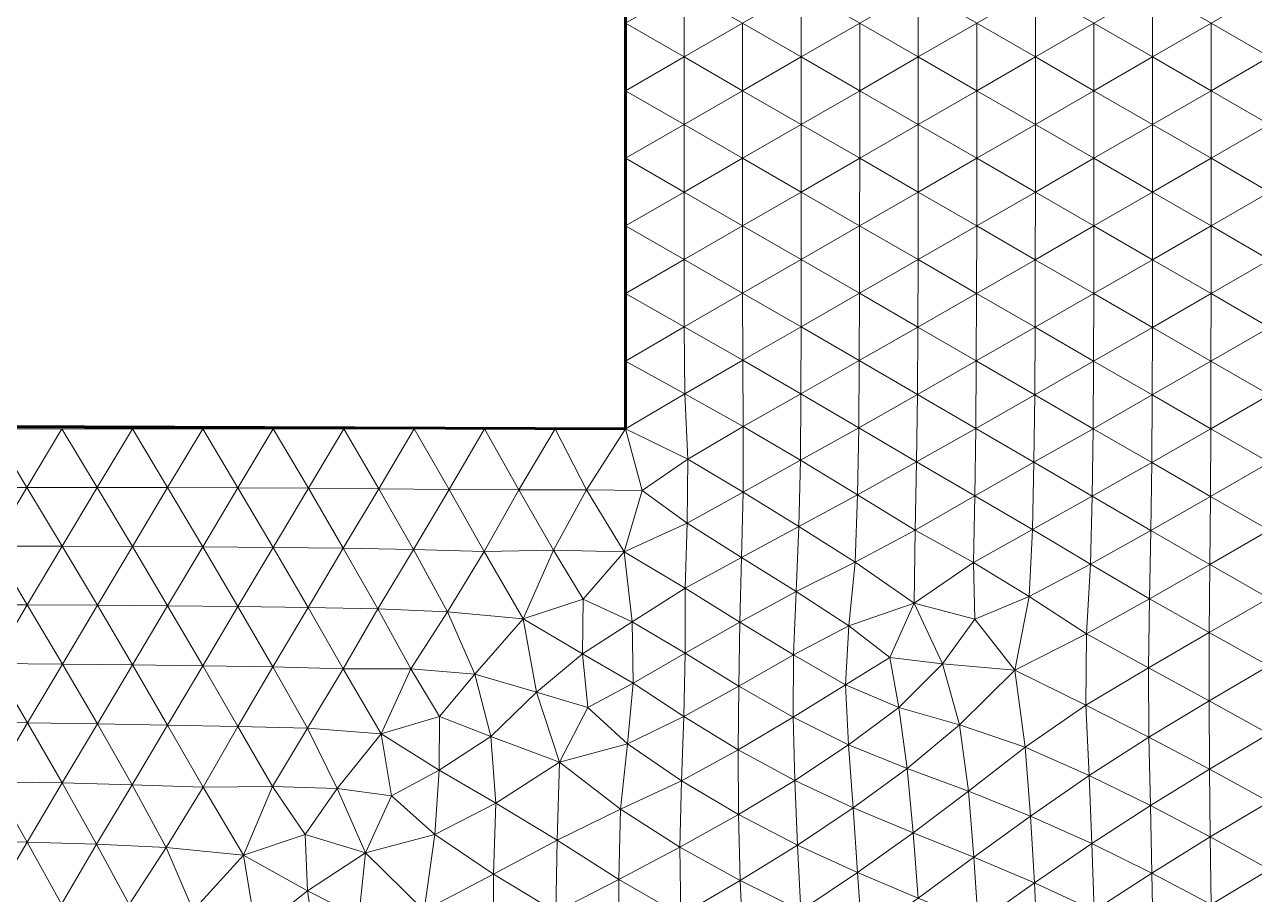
# Model space of a CAD drawing. Extents: x 1.2 to 53.9, y -43.5 to 3.2.
# Drawn here: x 15.723 to 19.36, y -37.052 to -34.479 of the extents above; entities that cross this region are included whole.
import ezdxf

# ---------------------------------------------------------------- set-up
doc = ezdxf.new("R2010")
doc.units = 0
doc.header["$MEASUREMENT"] = 0
doc.layers.add('layer', color=7, linetype='Continuous')

msp = doc.modelspace()

# ---------------------------------------------------------------- linework, layer by layer
at = {"color": 1, "lineweight": 60}
for p, q in [((17.5, -35.6743), (17.5, -23.1743)), ((15.0532, -35.6655), (17.5, -35.6743))]:
    msp.add_line(p, q, dxfattribs=at)
at = {"layer": 'layer', "color": 47, "lineweight": 9}
for points in [[(17.6732, -34.3743), (17.5, -34.4743), (17.6732, -34.5743)], [(17.6732, -34.3743), (17.6732, -34.5743), (17.8464, -34.4743)], [(18.0196, -34.3743), (17.8464, -34.4743), (18.0196, -34.5743)], [(18.0196, -34.3743), (18.0196, -34.5743), (18.1928, -34.4743)], [(18.366, -34.3743), (18.1928, -34.4743), (18.366, -34.5743)], [(18.366, -34.3743), (18.366, -34.5743), (18.5392, -34.4743)], [(18.7124, -34.3743), (18.5392, -34.4743), (18.7124, -34.5743)], [(18.7124, -34.3743), (18.7124, -34.5743), (18.8856, -34.4743)], [(19.0588, -34.3743), (18.8856, -34.4743), (19.0588, -34.5743)], [(19.0588, -34.3743), (19.0588, -34.5743), (19.232, -34.4743)], [(19.4052, -34.3743), (19.232, -34.4743), (19.4052, -34.5743)], [(17.5, -34.4743), (17.5, -34.6743), (17.6732, -34.5743)], [(17.8464, -34.4743), (17.6732, -34.5743), (17.8464, -34.6742)], [(17.8464, -34.4743), (17.8464, -34.6742), (18.0196, -34.5743)], [(18.1928, -34.4743), (18.0196, -34.5743), (18.1928, -34.6743)], [(18.1928, -34.4743), (18.1928, -34.6743), (18.366, -34.5743)], [(18.5392, -34.4743), (18.366, -34.5743), (18.5392, -34.6743)], [(18.5392, -34.4743), (18.5392, -34.6743), (18.7124, -34.5743)], [(18.8856, -34.4743), (18.7124, -34.5743), (18.8856, -34.6743)], [(18.8856, -34.4743), (18.8856, -34.6743), (19.0588, -34.5743)], [(19.232, -34.4743), (19.0588, -34.5743), (19.232, -34.6743)], [(19.232, -34.4743), (19.232, -34.6743), (19.4052, -34.5743)], [(17.6732, -34.5743), (17.5, -34.6743), (17.6732, -34.7742)], [(17.6732, -34.5743), (17.6732, -34.7742), (17.8464, -34.6742)], [(18.0196, -34.5743), (17.8464, -34.6742), (18.0196, -34.7742)], [(18.0196, -34.5743), (18.0196, -34.7742), (18.1928, -34.6743)], [(18.366, -34.5743), (18.1928, -34.6743), (18.366, -34.7742)], [(18.366, -34.5743), (18.366, -34.7742), (18.5392, -34.6743)], [(18.7124, -34.5743), (18.5392, -34.6743), (18.7124, -34.7743)], [(18.7124, -34.5743), (18.7124, -34.7743), (18.8856, -34.6743)], [(19.0588, -34.5743), (18.8856, -34.6743), (19.0588, -34.7743)], [(19.0588, -34.5743), (19.0588, -34.7743), (19.232, -34.6743)], [(19.4052, -34.5743), (19.232, -34.6743), (19.4052, -34.7743)], [(17.5, -34.6743), (17.5, -34.8743), (17.6732, -34.7742)], [(17.8464, -34.6742), (17.6732, -34.7742), (17.8464, -34.8741)], [(17.8464, -34.6742), (17.8464, -34.8741), (18.0196, -34.7742)], [(18.1928, -34.6743), (18.0196, -34.7742), (18.1928, -34.8742)], [(18.1928, -34.6743), (18.1928, -34.8742), (18.366, -34.7742)], [(18.5392, -34.6743), (18.366, -34.7742), (18.5392, -34.8742)], [(18.5392, -34.6743), (18.5392, -34.8742), (18.7124, -34.7743)], [(18.8856, -34.6743), (18.7124, -34.7743), (18.8856, -34.8743)], [(18.8856, -34.6743), (18.8856, -34.8743), (19.0588, -34.7743)], [(19.232, -34.6743), (19.0588, -34.7743), (19.232, -34.8743)], [(19.232, -34.6743), (19.232, -34.8743), (19.4052, -34.7743)], [(17.6732, -34.7742), (17.5, -34.8743), (17.6732, -34.9741)], [(17.6732, -34.7742), (17.6732, -34.9741), (17.8464, -34.8741)], [(18.0196, -34.7742), (17.8464, -34.8741), (18.0196, -34.974)], [(18.0196, -34.7742), (18.0196, -34.974), (18.1928, -34.8742)], [(18.366, -34.7742), (18.1928, -34.8742), (18.3659, -34.9742)], [(18.366, -34.7742), (18.3659, -34.9742), (18.5392, -34.8742)], [(18.7124, -34.7743), (18.5392, -34.8742), (18.7123, -34.9742)], [(18.7124, -34.7743), (18.7123, -34.9742), (18.8856, -34.8743)], [(19.0588, -34.7743), (18.8856, -34.8743), (19.0588, -34.9743)], [(19.0588, -34.7743), (19.0588, -34.9743), (19.232, -34.8743)], [(19.4052, -34.7743), (19.232, -34.8743), (19.4052, -34.9743)], [(17.5, -34.8743), (17.5, -35.0743), (17.6732, -34.9741)], [(17.8464, -34.8741), (17.6732, -34.9741), (17.8465, -35.0739)], [(17.8464, -34.8741), (17.8465, -35.0739), (18.0196, -34.974)], [(18.1928, -34.8742), (18.0196, -34.974), (18.1927, -35.074)], [(18.1928, -34.8742), (18.1927, -35.074), (18.3659, -34.9742)], [(18.5392, -34.8742), (18.3659, -34.9742), (18.539, -35.0742)], [(18.5392, -34.8742), (18.539, -35.0742), (18.7123, -34.9742)], [(18.8856, -34.8743), (18.7123, -34.9742), (18.8855, -35.0743)], [(18.8856, -34.8743), (18.8855, -35.0743), (19.0588, -34.9743)], [(19.232, -34.8743), (19.0588, -34.9743), (19.232, -35.0743)], [(19.232, -34.8743), (19.232, -35.0743), (19.4052, -34.9743)], [(17.6732, -34.9741), (17.5, -35.0743), (17.6733, -35.1738)], [(17.6732, -34.9741), (17.6733, -35.1738), (17.8465, -35.0739)], [(18.0196, -34.974), (17.8465, -35.0739), (18.0195, -35.1736)], [(18.0196, -34.974), (18.0195, -35.1736), (18.1927, -35.074)], [(18.3659, -34.9742), (18.1927, -35.074), (18.3657, -35.1739)], [(18.3659, -34.9742), (18.3657, -35.1739), (18.539, -35.0742)], [(18.7123, -34.9742), (18.539, -35.0742), (18.7121, -35.1742)], [(18.7123, -34.9742), (18.7121, -35.1742), (18.8855, -35.0743)], [(19.0588, -34.9743), (18.8855, -35.0743), (19.0587, -35.1743)], [(19.0588, -34.9743), (19.0587, -35.1743), (19.232, -35.0743)], [(19.4052, -34.9743), (19.232, -35.0743), (19.4052, -35.1743)], [(17.5, -35.0743), (17.5, -35.2743), (17.6733, -35.1738)], [(17.8465, -35.0739), (17.6733, -35.1738), (17.8466, -35.2732)], [(17.8465, -35.0739), (17.8466, -35.2732), (18.0195, -35.1736)], [(18.1927, -35.074), (18.0195, -35.1736), (18.1924, -35.2735)], [(18.1927, -35.074), (18.1924, -35.2735), (18.3657, -35.1739)], [(18.539, -35.0742), (18.3657, -35.1739), (18.5386, -35.274)], [(18.539, -35.0742), (18.5386, -35.274), (18.7121, -35.1742)], [(18.8855, -35.0743), (18.7121, -35.1742), (18.8853, -35.2742)], [(18.8855, -35.0743), (18.8853, -35.2742), (19.0587, -35.1743)], [(19.232, -35.0743), (19.0587, -35.1743), (19.2319, -35.2743)], [(19.232, -35.0743), (19.2319, -35.2743), (19.4052, -35.1743)], [(17.6733, -35.1738), (17.5, -35.2743), (17.6738, -35.373)], [(17.6733, -35.1738), (17.6738, -35.373), (17.8466, -35.2732)], [(18.0195, -35.1736), (17.8466, -35.2732), (18.0194, -35.3726)], [(18.0195, -35.1736), (18.0194, -35.3726), (18.1924, -35.2735)], [(18.3657, -35.1739), (18.1924, -35.2735), (18.365, -35.3735)], [(18.3657, -35.1739), (18.365, -35.3735), (18.5386, -35.274)], [(18.7121, -35.1742), (18.5386, -35.274), (18.7116, -35.374)], [(18.7121, -35.1742), (18.7116, -35.374), (18.8853, -35.2742)], [(19.0587, -35.1743), (18.8853, -35.2742), (19.0584, -35.3743)], [(19.0587, -35.1743), (19.0584, -35.3743), (19.2319, -35.2743)], [(19.4052, -35.1743), (19.2319, -35.2743), (19.4051, -35.3743)], [(17.5, -35.2743), (17.5, -35.4743), (17.6738, -35.373)], [(17.8466, -35.2732), (17.6738, -35.373), (17.8472, -35.4715)], [(17.8466, -35.2732), (17.8472, -35.4715), (18.0194, -35.3726)], [(18.1924, -35.2735), (18.0194, -35.3726), (18.1916, -35.4726)], [(18.1924, -35.2735), (18.1916, -35.4726), (18.365, -35.3735)], [(18.5386, -35.274), (18.365, -35.3735), (18.5377, -35.4737)], [(18.5386, -35.274), (18.5377, -35.4737), (18.7116, -35.374)], [(18.8853, -35.2742), (18.7116, -35.374), (18.8847, -35.4741)], [(18.8853, -35.2742), (18.8847, -35.4741), (19.0584, -35.3743)], [(19.2319, -35.2743), (19.0584, -35.3743), (19.2317, -35.4743)], [(19.2319, -35.2743), (19.2317, -35.4743), (19.4051, -35.3743)], [(17.6738, -35.373), (17.5, -35.4743), (17.6756, -35.571)], [(17.6738, -35.373), (17.6756, -35.571), (17.8472, -35.4715)], [(18.0194, -35.3726), (17.8472, -35.4715), (18.019, -35.5708)], [(18.0194, -35.3726), (18.019, -35.5708), (18.1916, -35.4726)], [(18.365, -35.3735), (18.1916, -35.4726), (18.3637, -35.5729)], [(18.365, -35.3735), (18.3637, -35.5729), (18.5377, -35.4737)], [(18.7116, -35.374), (18.5377, -35.4737), (18.7105, -35.5738)], [(18.7116, -35.374), (18.7105, -35.5738), (18.8847, -35.4741)], [(19.0584, -35.3743), (18.8847, -35.4741), (19.0578, -35.5743)], [(19.0584, -35.3743), (19.0578, -35.5743), (19.2317, -35.4743)], [(19.4051, -35.3743), (19.2317, -35.4743), (19.4049, -35.5743)], [(17.5, -35.4743), (17.5, -35.6743), (17.6756, -35.571)], [(17.8472, -35.4715), (17.6756, -35.571), (17.8486, -35.668)], [(17.8472, -35.4715), (17.8486, -35.668), (18.019, -35.5708)], [(18.1916, -35.4726), (18.019, -35.5708), (18.1898, -35.6712)], [(18.1916, -35.4726), (18.1898, -35.6712), (18.3637, -35.5729)], [(18.5377, -35.4737), (18.3637, -35.5729), (18.5359, -35.6733)], [(18.5377, -35.4737), (18.5359, -35.6733), (18.7105, -35.5738)], [(18.8847, -35.4741), (18.7105, -35.5738), (18.8834, -35.6741)], [(18.8847, -35.4741), (18.8834, -35.6741), (19.0578, -35.5743)], [(19.2317, -35.4743), (19.0578, -35.5743), (19.2311, -35.6743)], [(19.2317, -35.4743), (19.2311, -35.6743), (19.4049, -35.5743)], [(17.6756, -35.571), (17.5, -35.6743), (17.6842, -35.7645)], [(17.6756, -35.571), (17.6842, -35.7645), (17.8486, -35.668)], [(18.019, -35.5708), (17.8486, -35.668), (18.0173, -35.7677)], [(18.019, -35.5708), (18.0173, -35.7677), (18.1898, -35.6712)], [(18.3637, -35.5729), (18.1898, -35.6712), (18.361, -35.7725)], [(18.3637, -35.5729), (18.361, -35.7725), (18.5359, -35.6733)], [(18.7105, -35.5738), (18.5359, -35.6733), (18.7082, -35.7736)], [(18.7105, -35.5738), (18.7082, -35.7736), (18.8834, -35.6741)], [(19.0578, -35.5743), (18.8834, -35.6741), (19.0565, -35.7744)], [(19.0578, -35.5743), (19.0565, -35.7744), (19.2311, -35.6743)], [(19.4049, -35.5743), (19.2311, -35.6743), (19.4045, -35.7744)], [(15.73, -35.848), (15.625, -35.6743), (15.5226, -35.8481)], [(15.8333, -35.6743), (15.625, -35.6743), (15.73, -35.848)], [(15.9379, -35.8481), (15.8333, -35.6743), (15.73, -35.848)], [(16.0417, -35.6743), (15.8333, -35.6743), (15.9379, -35.8481)], [(16.146, -35.8485), (16.0417, -35.6743), (15.9379, -35.8481)], [(16.25, -35.6743), (16.0417, -35.6743), (16.146, -35.8485)], [(16.3541, -35.8492), (16.25, -35.6743), (16.146, -35.8485)], [(16.4583, -35.6743), (16.25, -35.6743), (16.3541, -35.8492)], [(16.5622, -35.8502), (16.4583, -35.6743), (16.3541, -35.8492)], [(16.6667, -35.6743), (16.4583, -35.6743), (16.5622, -35.8502)], [(16.7702, -35.8518), (16.6667, -35.6743), (16.5622, -35.8502)], [(16.875, -35.6743), (16.6667, -35.6743), (16.7702, -35.8518)], [(16.9782, -35.8538), (16.875, -35.6743), (16.7702, -35.8518)], [(17.0833, -35.6743), (16.875, -35.6743), (16.9782, -35.8538)], [(17.1847, -35.8546), (17.0833, -35.6743), (16.9782, -35.8538)], [(17.2917, -35.6743), (17.0833, -35.6743), (17.1847, -35.8546)], [(17.3849, -35.8553), (17.2917, -35.6743), (17.1847, -35.8546)], [(17.5, -35.6743), (17.2917, -35.6743), (17.3849, -35.8553)], [(17.5, -35.6743), (17.3849, -35.8553), (17.5498, -35.8572)], [(17.6842, -35.7645), (17.5, -35.6743), (17.5498, -35.8572)], [(17.8486, -35.668), (17.6842, -35.7645), (17.8482, -35.8622)], [(17.8486, -35.668), (17.8482, -35.8622), (18.0173, -35.7677)], [(18.1898, -35.6712), (18.0173, -35.7677), (18.1861, -35.8698)], [(18.1898, -35.6712), (18.1861, -35.8698), (18.361, -35.7725)], [(18.5359, -35.6733), (18.361, -35.7725), (18.5329, -35.8728)], [(18.5359, -35.6733), (18.5329, -35.8728), (18.7082, -35.7736)], [(18.8834, -35.6741), (18.7082, -35.7736), (18.8807, -35.8741)], [(18.8834, -35.6741), (18.8807, -35.8741), (19.0565, -35.7744)], [(19.2311, -35.6743), (19.0565, -35.7744), (19.23, -35.8746)], [(19.2311, -35.6743), (19.23, -35.8746), (19.4045, -35.7744)], [(17.6842, -35.7645), (17.5498, -35.8572), (17.6829, -35.9539)], [(17.8482, -35.8622), (17.6842, -35.7645), (17.6829, -35.9539)], [(18.0173, -35.7677), (17.8482, -35.8622), (18.013, -35.9634)], [(18.0173, -35.7677), (18.013, -35.9634), (18.1861, -35.8698)], [(18.361, -35.7725), (18.1861, -35.8698), (18.3571, -35.9741)], [(18.361, -35.7725), (18.3571, -35.9741), (18.5329, -35.8728)], [(18.7082, -35.7736), (18.5329, -35.8728), (18.7039, -35.9728)], [(18.7082, -35.7736), (18.7039, -35.9728), (18.8807, -35.8741)], [(19.0565, -35.7744), (18.8807, -35.8741), (19.0539, -35.975)], [(19.0565, -35.7744), (19.0539, -35.975), (19.23, -35.8746)], [(19.4045, -35.7744), (19.23, -35.8746), (19.4038, -35.9747)], [(15.73, -35.848), (15.5226, -35.8481), (15.6271, -36.0216)], [(15.8343, -36.0218), (15.73, -35.848), (15.6271, -36.0216)], [(15.9379, -35.8481), (15.73, -35.848), (15.8343, -36.0218)], [(16.042, -36.0224), (15.9379, -35.8481), (15.8343, -36.0218)], [(16.146, -35.8485), (15.9379, -35.8481), (16.042, -36.0224)], [(16.25, -36.0234), (16.146, -35.8485), (16.042, -36.0224)], [(16.3541, -35.8492), (16.146, -35.8485), (16.25, -36.0234)], [(16.4579, -36.0251), (16.3541, -35.8492), (16.25, -36.0234)], [(16.5622, -35.8502), (16.3541, -35.8492), (16.4579, -36.0251)], [(16.6655, -36.0277), (16.5622, -35.8502), (16.4579, -36.0251)], [(16.7702, -35.8518), (16.5622, -35.8502), (16.6655, -36.0277)], [(16.8731, -36.0317), (16.7702, -35.8518), (16.6655, -36.0277)], [(16.9782, -35.8538), (16.7702, -35.8518), (16.8731, -36.0317)], [(17.0825, -36.0372), (16.9782, -35.8538), (16.8731, -36.0317)], [(17.1847, -35.8546), (16.9782, -35.8538), (17.0825, -36.0372)], [(17.2869, -36.0332), (17.1847, -35.8546), (17.0825, -36.0372)], [(17.3849, -35.8553), (17.1847, -35.8546), (17.2869, -36.0332)], [(17.4965, -36.0384), (17.3849, -35.8553), (17.2869, -36.0332)], [(17.5498, -35.8572), (17.3849, -35.8553), (17.4965, -36.0384)], [(17.5498, -35.8572), (17.4965, -36.0384), (17.6829, -35.9539)], [(17.8482, -35.8622), (17.6829, -35.9539), (17.8433, -36.0551)], [(18.013, -35.9634), (17.8482, -35.8622), (17.8433, -36.0551)], [(18.1861, -35.8698), (18.013, -35.9634), (18.1792, -36.0686)], [(18.1861, -35.8698), (18.1792, -36.0686), (18.3571, -35.9741)], [(18.5329, -35.8728), (18.3571, -35.9741), (18.5296, -36.07)], [(18.5329, -35.8728), (18.5296, -36.07), (18.7039, -35.9728)], [(18.8807, -35.8741), (18.7039, -35.9728), (18.875, -36.075)], [(18.8807, -35.8741), (18.875, -36.075), (19.0539, -35.975)], [(19.23, -35.8746), (19.0539, -35.975), (19.2283, -36.0754)], [(19.23, -35.8746), (19.2283, -36.0754), (19.4038, -35.9747)], [(17.6829, -35.9539), (17.4965, -36.0384), (17.6762, -36.1462)], [(17.6829, -35.9539), (17.6762, -36.1462), (17.8433, -36.0551)], [(18.013, -35.9634), (17.8433, -36.0551), (18.0046, -36.1562)], [(18.1792, -36.0686), (18.013, -35.9634), (18.0046, -36.1562)], [(18.3571, -35.9741), (18.1792, -36.0686), (18.3542, -36.1899)], [(18.3571, -35.9741), (18.3542, -36.1899), (18.5296, -36.07)], [(18.7039, -35.9728), (18.5296, -36.07), (18.6937, -36.1709)], [(18.7039, -35.9728), (18.6937, -36.1709), (18.875, -36.075)], [(19.0539, -35.975), (18.875, -36.075), (19.0498, -36.1771)], [(19.0539, -35.975), (19.0498, -36.1771), (19.2283, -36.0754)], [(19.4038, -35.9747), (19.2283, -36.0754), (19.403, -36.1753)], [(15.731, -36.1955), (15.6271, -36.0216), (15.5247, -36.1952)], [(15.8343, -36.0218), (15.6271, -36.0216), (15.731, -36.1955)], [(15.9383, -36.1963), (15.8343, -36.0218), (15.731, -36.1955)], [(16.042, -36.0224), (15.8343, -36.0218), (15.9383, -36.1963)], [(16.146, -36.1978), (16.042, -36.0224), (15.9383, -36.1963)], [(16.25, -36.0234), (16.042, -36.0224), (16.146, -36.1978)], [(16.3539, -36.2), (16.25, -36.0234), (16.146, -36.1978)], [(16.4579, -36.0251), (16.25, -36.0234), (16.3539, -36.2)], [(16.5614, -36.2033), (16.4579, -36.0251), (16.3539, -36.2)], [(16.6655, -36.0277), (16.4579, -36.0251), (16.5614, -36.2033)], [(16.7675, -36.2073), (16.6655, -36.0277), (16.5614, -36.2033)], [(16.8731, -36.0317), (16.6655, -36.0277), (16.7675, -36.2073)], [(16.9736, -36.2158), (16.8731, -36.0317), (16.7675, -36.2073)], [(17.0825, -36.0372), (16.8731, -36.0317), (16.9736, -36.2158)], [(17.1976, -36.2368), (17.0825, -36.0372), (16.9736, -36.2158)], [(17.2869, -36.0332), (17.0825, -36.0372), (17.1976, -36.2368)], [(17.3749, -36.1786), (17.2869, -36.0332), (17.1976, -36.2368)], [(17.4965, -36.0384), (17.2869, -36.0332), (17.3749, -36.1786)], [(17.4965, -36.0384), (17.3749, -36.1786), (17.5198, -36.245)], [(17.6762, -36.1462), (17.4965, -36.0384), (17.5198, -36.245)], [(17.8433, -36.0551), (17.6762, -36.1462), (17.8385, -36.246)], [(17.8433, -36.0551), (17.8385, -36.246), (18.0046, -36.1562)], [(18.1792, -36.0686), (18.0046, -36.1562), (18.1608, -36.2574)], [(18.3542, -36.1899), (18.1792, -36.0686), (18.1608, -36.2574)], [(18.5296, -36.07), (18.3542, -36.1899), (18.5337, -36.238)], [(18.5296, -36.07), (18.5337, -36.238), (18.6937, -36.1709)], [(18.875, -36.075), (18.6937, -36.1709), (18.864, -36.2806)], [(18.875, -36.075), (18.864, -36.2806), (19.0498, -36.1771)], [(19.2283, -36.0754), (19.0498, -36.1771), (19.2267, -36.277)], [(19.2283, -36.0754), (19.2267, -36.277), (19.403, -36.1753)], [(17.6762, -36.1462), (17.5198, -36.245), (17.6769, -36.3383)], [(17.8385, -36.246), (17.6762, -36.1462), (17.6769, -36.3383)], [(17.3749, -36.1786), (17.1976, -36.2368), (17.3734, -36.3402)], [(17.5198, -36.245), (17.3749, -36.1786), (17.3734, -36.3402)], [(18.0046, -36.1562), (17.8385, -36.246), (17.997, -36.3428)], [(18.0046, -36.1562), (17.997, -36.3428), (18.1608, -36.2574)], [(18.6937, -36.1709), (18.5337, -36.238), (18.6519, -36.3882)], [(18.6937, -36.1709), (18.6519, -36.3882), (18.864, -36.2806)], [(19.0498, -36.1771), (18.864, -36.2806), (19.0469, -36.3815)], [(19.0498, -36.1771), (19.0469, -36.3815), (19.2267, -36.277)], [(19.403, -36.1753), (19.2267, -36.277), (19.4025, -36.3761)], [(15.731, -36.1955), (15.5247, -36.1952), (15.6281, -36.3692)], [(15.8347, -36.3704), (15.731, -36.1955), (15.6281, -36.3692)], [(15.9383, -36.1963), (15.731, -36.1955), (15.8347, -36.3704)], [(16.0421, -36.3724), (15.9383, -36.1963), (15.8347, -36.3704)], [(16.146, -36.1978), (15.9383, -36.1963), (16.0421, -36.3724)], [(16.2499, -36.3752), (16.146, -36.1978), (16.0421, -36.3724)], [(16.3539, -36.2), (16.146, -36.1978), (16.2499, -36.3752)], [(16.4574, -36.379), (16.3539, -36.2), (16.2499, -36.3752)], [(16.5614, -36.2033), (16.3539, -36.2), (16.4574, -36.379)], [(16.6651, -36.3845), (16.5614, -36.2033), (16.4574, -36.379)], [(16.7675, -36.2073), (16.5614, -36.2033), (16.6651, -36.3845)], [(16.8651, -36.3846), (16.7675, -36.2073), (16.6651, -36.3845)], [(16.9736, -36.2158), (16.7675, -36.2073), (16.8651, -36.3846)], [(17.0543, -36.4), (16.9736, -36.2158), (16.8651, -36.3846)], [(17.1976, -36.2368), (16.9736, -36.2158), (17.0543, -36.4)], [(18.3542, -36.1899), (18.1608, -36.2574), (18.2821, -36.3505)], [(18.3542, -36.1899), (18.2821, -36.3505), (18.4373, -36.37)], [(18.5337, -36.238), (18.3542, -36.1899), (18.4373, -36.37)], [(17.1976, -36.2368), (17.0543, -36.4), (17.2369, -36.4538)], [(17.3734, -36.3402), (17.1976, -36.2368), (17.2369, -36.4538)], [(17.5198, -36.245), (17.3734, -36.3402), (17.5226, -36.4266)], [(17.6769, -36.3383), (17.5198, -36.245), (17.5226, -36.4266)], [(17.8385, -36.246), (17.6769, -36.3383), (17.835, -36.4353)], [(17.997, -36.3428), (17.8385, -36.246), (17.835, -36.4353)], [(18.1608, -36.2574), (17.997, -36.3428), (18.1504, -36.4317)], [(18.1608, -36.2574), (18.1504, -36.4317), (18.2821, -36.3505)], [(18.6519, -36.3882), (18.5337, -36.238), (18.4373, -36.37)], [(18.864, -36.2806), (18.6519, -36.3882), (18.8613, -36.4919)], [(18.864, -36.2806), (18.8613, -36.4919), (19.0469, -36.3815)], [(19.2267, -36.277), (19.0469, -36.3815), (19.2264, -36.4792)], [(19.2267, -36.277), (19.2264, -36.4792), (19.4025, -36.3761)], [(15.7313, -36.5446), (15.6281, -36.3692), (15.5256, -36.543)], [(15.8347, -36.3704), (15.6281, -36.3692), (15.7313, -36.5446)], [(15.9382, -36.5473), (15.8347, -36.3704), (15.7313, -36.5446)], [(16.0421, -36.3724), (15.8347, -36.3704), (15.9382, -36.5473)], [(17.3734, -36.3402), (17.2369, -36.4538), (17.3886, -36.4987)], [(17.5226, -36.4266), (17.3734, -36.3402), (17.3886, -36.4987)], [(17.6769, -36.3383), (17.5226, -36.4266), (17.6728, -36.5257)], [(17.835, -36.4353), (17.6769, -36.3383), (17.6728, -36.5257)], [(17.997, -36.3428), (17.835, -36.4353), (17.9956, -36.5277)], [(18.1504, -36.4317), (17.997, -36.3428), (17.9956, -36.5277)], [(18.2821, -36.3505), (18.1504, -36.4317), (18.3085, -36.4991)], [(18.2821, -36.3505), (18.3085, -36.4991), (18.4373, -36.37)], [(18.4373, -36.37), (18.3085, -36.4991), (18.4883, -36.5501)], [(18.6519, -36.3882), (18.4373, -36.37), (18.4883, -36.5501)], [(16.146, -36.5512), (16.0421, -36.3724), (15.9382, -36.5473)], [(16.2499, -36.3752), (16.0421, -36.3724), (16.146, -36.5512)], [(16.3534, -36.5548), (16.2499, -36.3752), (16.146, -36.5512)], [(16.4574, -36.379), (16.2499, -36.3752), (16.3534, -36.5548)], [(16.5597, -36.5604), (16.4574, -36.379), (16.3534, -36.5548)], [(16.6651, -36.3845), (16.4574, -36.379), (16.5597, -36.5604)], [(16.778, -36.5766), (16.6651, -36.3845), (16.5597, -36.5604)], [(16.8651, -36.3846), (16.6651, -36.3845), (16.778, -36.5766)], [(16.9499, -36.5258), (16.8651, -36.3846), (16.778, -36.5766)], [(17.0543, -36.4), (16.8651, -36.3846), (16.9499, -36.5258)], [(17.0543, -36.4), (16.9499, -36.5258), (17.102, -36.5846)], [(17.2369, -36.4538), (17.0543, -36.4), (17.102, -36.5846)], [(18.6519, -36.3882), (18.4883, -36.5501), (18.6818, -36.6158)], [(18.8613, -36.4919), (18.6519, -36.3882), (18.6818, -36.6158)], [(19.0469, -36.3815), (18.8613, -36.4919), (19.0482, -36.5866)], [(19.0469, -36.3815), (19.0482, -36.5866), (19.2264, -36.4792)], [(19.4025, -36.3761), (19.2264, -36.4792), (19.4028, -36.577)], [(17.5226, -36.4266), (17.3886, -36.4987), (17.5063, -36.606)], [(17.6728, -36.5257), (17.5226, -36.4266), (17.5063, -36.606)], [(17.835, -36.4353), (17.6728, -36.5257), (17.8335, -36.6241)], [(17.9956, -36.5277), (17.835, -36.4353), (17.8335, -36.6241)], [(18.1504, -36.4317), (17.9956, -36.5277), (18.1601, -36.6094)], [(18.3085, -36.4991), (18.1504, -36.4317), (18.1601, -36.6094)], [(17.2369, -36.4538), (17.102, -36.5846), (17.3047, -36.6606)], [(17.3886, -36.4987), (17.2369, -36.4538), (17.3047, -36.6606)], [(19.2264, -36.4792), (19.0482, -36.5866), (19.2276, -36.6813)], [(19.2264, -36.4792), (19.2276, -36.6813), (19.4028, -36.577)], [(17.5063, -36.606), (17.3886, -36.4987), (17.3047, -36.6606)], [(18.3085, -36.4991), (18.1601, -36.6094), (18.3329, -36.6794)], [(18.4883, -36.5501), (18.3085, -36.4991), (18.3329, -36.6794)], [(18.8613, -36.4919), (18.6818, -36.6158), (18.8711, -36.6998)], [(19.0482, -36.5866), (18.8613, -36.4919), (18.8711, -36.6998)], [(15.7313, -36.5446), (15.5256, -36.543), (15.6284, -36.7189)], [(15.8342, -36.7222), (15.7313, -36.5446), (15.6284, -36.7189)], [(15.9382, -36.5473), (15.7313, -36.5446), (15.8342, -36.7222)], [(16.0412, -36.7276), (15.9382, -36.5473), (15.8342, -36.7222)], [(16.146, -36.5512), (15.9382, -36.5473), (16.0412, -36.7276)], [(16.2515, -36.7349), (16.146, -36.5512), (16.0412, -36.7276)], [(16.3534, -36.5548), (16.146, -36.5512), (16.2515, -36.7349)], [(16.9499, -36.5258), (16.778, -36.5766), (16.9486, -36.6841)], [(17.102, -36.5846), (16.9499, -36.5258), (16.9486, -36.6841)], [(17.6728, -36.5257), (17.5063, -36.606), (17.6653, -36.7156)], [(17.8335, -36.6241), (17.6728, -36.5257), (17.6653, -36.7156)], [(17.9956, -36.5277), (17.8335, -36.6241), (18.0007, -36.7148)], [(18.1601, -36.6094), (17.9956, -36.5277), (18.0007, -36.7148)], [(18.4883, -36.5501), (18.3329, -36.6794), (18.5143, -36.7464)], [(18.6818, -36.6158), (18.4883, -36.5501), (18.5143, -36.7464)], [(16.4559, -36.7326), (16.3534, -36.5548), (16.2515, -36.7349)], [(16.5597, -36.5604), (16.3534, -36.5548), (16.4559, -36.7326)], [(16.6478, -36.7387), (16.5597, -36.5604), (16.4559, -36.7326)], [(16.778, -36.5766), (16.5597, -36.5604), (16.6478, -36.7387)], [(16.778, -36.5766), (16.6478, -36.7387), (16.8084, -36.7604)], [(16.9486, -36.6841), (16.778, -36.5766), (16.8084, -36.7604)], [(17.102, -36.5846), (16.9486, -36.6841), (17.1165, -36.7817)], [(17.3047, -36.6606), (17.102, -36.5846), (17.1165, -36.7817)], [(19.0482, -36.5866), (18.8711, -36.6998), (19.0527, -36.7889)], [(19.2276, -36.6813), (19.0482, -36.5866), (19.0527, -36.7889)], [(19.4028, -36.577), (19.2276, -36.6813), (19.4035, -36.7778)], [(17.5063, -36.606), (17.3047, -36.6606), (17.4857, -36.8001)], [(17.6653, -36.7156), (17.5063, -36.606), (17.4857, -36.8001)], [(17.8335, -36.6241), (17.6653, -36.7156), (17.8344, -36.8157)], [(18.0007, -36.7148), (17.8335, -36.6241), (17.8344, -36.8157)], [(18.1601, -36.6094), (18.0007, -36.7148), (18.1733, -36.7958)], [(18.3329, -36.6794), (18.1601, -36.6094), (18.1733, -36.7958)], [(18.6818, -36.6158), (18.5143, -36.7464), (18.6983, -36.82)], [(18.8711, -36.6998), (18.6818, -36.6158), (18.6983, -36.82)], [(17.3047, -36.6606), (17.1165, -36.7817), (17.2983, -36.8916)], [(17.4857, -36.8001), (17.3047, -36.6606), (17.2983, -36.8916)], [(16.9486, -36.6841), (16.8084, -36.7604), (16.9364, -36.8745)], [(17.1165, -36.7817), (16.9486, -36.6841), (16.9364, -36.8745)], [(18.3329, -36.6794), (18.1733, -36.7958), (18.3507, -36.8697)], [(18.5143, -36.7464), (18.3329, -36.6794), (18.3507, -36.8697)], [(19.2276, -36.6813), (19.0527, -36.7889), (19.2298, -36.8818)], [(19.4035, -36.7778), (19.2276, -36.6813), (19.2298, -36.8818)], [(15.7306, -36.8974), (15.6284, -36.7189), (15.5259, -36.8933)], [(15.8342, -36.7222), (15.6284, -36.7189), (15.7306, -36.8974)], [(15.9356, -36.9027), (15.8342, -36.7222), (15.7306, -36.8974)], [(16.0412, -36.7276), (15.8342, -36.7222), (15.9356, -36.9027)], [(16.1421, -36.9128), (16.0412, -36.7276), (15.9356, -36.9027)], [(16.2515, -36.7349), (16.0412, -36.7276), (16.1421, -36.9128)], [(16.3702, -36.936), (16.2515, -36.7349), (16.1421, -36.9128)], [(16.4559, -36.7326), (16.2515, -36.7349), (16.3702, -36.936)], [(16.5529, -36.8749), (16.4559, -36.7326), (16.3702, -36.936)], [(16.6478, -36.7387), (16.4559, -36.7326), (16.5529, -36.8749)], [(17.6653, -36.7156), (17.4857, -36.8001), (17.6612, -36.912)], [(17.8344, -36.8157), (17.6653, -36.7156), (17.6612, -36.912)], [(18.0007, -36.7148), (17.8344, -36.8157), (18.0087, -36.9058)], [(18.1733, -36.7958), (18.0007, -36.7148), (18.0087, -36.9058)], [(18.8711, -36.6998), (18.6983, -36.82), (18.8795, -36.9014)], [(19.0527, -36.7889), (18.8711, -36.6998), (18.8795, -36.9014)], [(16.6478, -36.7387), (16.5529, -36.8749), (16.7313, -36.9292)], [(16.8084, -36.7604), (16.6478, -36.7387), (16.7313, -36.9292)], [(16.9364, -36.8745), (16.8084, -36.7604), (16.7313, -36.9292)], [(18.5143, -36.7464), (18.3507, -36.8697), (18.5305, -36.942)], [(18.6983, -36.82), (18.5143, -36.7464), (18.5305, -36.942)], [(17.1165, -36.7817), (16.9364, -36.8745), (17.1096, -36.9918)], [(17.2983, -36.8916), (17.1165, -36.7817), (17.1096, -36.9918)], [(17.4857, -36.8001), (17.2983, -36.8916), (17.4806, -37.0073)], [(17.6612, -36.912), (17.4857, -36.8001), (17.4806, -37.0073)], [(18.1733, -36.7958), (18.0087, -36.9058), (18.1863, -36.9872)], [(18.3507, -36.8697), (18.1733, -36.7958), (18.1863, -36.9872)], [(19.0527, -36.7889), (18.8795, -36.9014), (19.0568, -36.9889)], [(19.2298, -36.8818), (19.0527, -36.7889), (19.0568, -36.9889)], [(19.4035, -36.7778), (19.2298, -36.8818), (19.4046, -36.9777)], [(17.8344, -36.8157), (17.6612, -36.912), (17.8392, -37.0108)], [(18.0087, -36.9058), (17.8344, -36.8157), (17.8392, -37.0108)], [(18.6983, -36.82), (18.5305, -36.942), (18.7095, -37.0177)], [(18.8795, -36.9014), (18.6983, -36.82), (18.7095, -37.0177)], [(16.5529, -36.8749), (16.3702, -36.936), (16.5599, -37.0409)], [(16.7313, -36.9292), (16.5529, -36.8749), (16.5599, -37.0409)], [(16.9364, -36.8745), (16.7313, -36.9292), (16.9047, -37.0991)], [(17.1096, -36.9918), (16.9364, -36.8745), (16.9047, -37.0991)], [(18.3507, -36.8697), (18.1863, -36.9872), (18.3653, -37.0627)], [(18.5305, -36.942), (18.3507, -36.8697), (18.3653, -37.0627)], [(15.7306, -36.8974), (15.5259, -36.8933), (15.627, -37.0723)], [(15.8326, -37.0802), (15.7306, -36.8974), (15.627, -37.0723)], [(15.9356, -36.9027), (15.7306, -36.8974), (15.8326, -37.0802)], [(16.0321, -37.0819), (15.9356, -36.9027), (15.8326, -37.0802)], [(16.1421, -36.9128), (15.9356, -36.9027), (16.0321, -37.0819)], [(16.2218, -37.0997), (16.1421, -36.9128), (16.0321, -37.0819)], [(16.3702, -36.936), (16.1421, -36.9128), (16.2218, -37.0997)], [(17.2983, -36.8916), (17.1096, -36.9918), (17.2945, -37.1038)], [(17.4806, -37.0073), (17.2983, -36.8916), (17.2945, -37.1038)], [(17.6612, -36.912), (17.4806, -37.0073), (17.664, -37.1134)], [(17.8392, -37.0108), (17.6612, -36.912), (17.664, -37.1134)], [(18.0087, -36.9058), (17.8392, -37.0108), (18.0192, -37.0999)], [(18.1863, -36.9872), (18.0087, -36.9058), (18.0192, -37.0999)], [(18.8795, -36.9014), (18.7095, -37.0177), (18.886, -37.0994)], [(19.0568, -36.9889), (18.8795, -36.9014), (18.886, -37.0994)], [(19.2298, -36.8818), (19.0568, -36.9889), (19.2318, -37.0814)], [(19.4046, -36.9777), (19.2298, -36.8818), (19.2318, -37.0814)], [(16.3702, -36.936), (16.2218, -37.0997), (16.4079, -37.1613)], [(16.5599, -37.0409), (16.3702, -36.936), (16.4079, -37.1613)], [(16.7313, -36.9292), (16.5599, -37.0409), (16.7113, -37.1183)], [(16.9047, -37.0991), (16.7313, -36.9292), (16.7113, -37.1183)], [(18.5305, -36.942), (18.3653, -37.0627), (18.5433, -37.1361)], [(18.7095, -37.0177), (18.5305, -36.942), (18.5433, -37.1361)], [(18.1863, -36.9872), (18.0192, -37.0999), (18.2003, -37.1815)], [(18.3653, -37.0627), (18.1863, -36.9872), (18.2003, -37.1815)], [(19.0568, -36.9889), (18.886, -37.0994), (19.0603, -37.1873)], [(19.2318, -37.0814), (19.0568, -36.9889), (19.0603, -37.1873)], [(19.4046, -36.9777), (19.2318, -37.0814), (19.4055, -37.1774)], [(17.1096, -36.9918), (16.9047, -37.0991), (17.1094, -37.1988)], [(17.2945, -37.1038), (17.1096, -36.9918), (17.1094, -37.1988)], [(17.4806, -37.0073), (17.2945, -37.1038), (17.4815, -37.218)], [(17.664, -37.1134), (17.4806, -37.0073), (17.4815, -37.218)], [(17.8392, -37.0108), (17.664, -37.1134), (17.8485, -37.2086)], [(18.0192, -37.0999), (17.8392, -37.0108), (17.8485, -37.2086)], [(18.7095, -37.0177), (18.5433, -37.1361), (18.7184, -37.2126)], [(18.886, -37.0994), (18.7095, -37.0177), (18.7184, -37.2126)], [(16.5599, -37.0409), (16.4079, -37.1613), (16.5872, -37.2298)], [(16.7113, -37.1183), (16.5599, -37.0409), (16.5872, -37.2298)]]:
    msp.add_3dface(points, dxfattribs=at)

doc.saveas('drawing.dxf')
